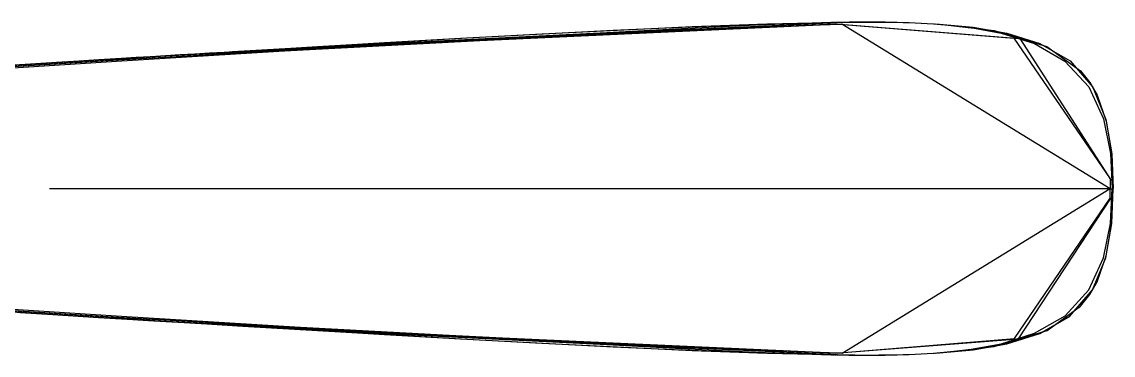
# Model space of a CAD drawing. Header units: millimetres. Extents: x 1 to 260, y 2 to 123.
# Drawn here: x 134.06 to 180.97, y 15.55 to 29.86 of the extents above; entities that cross this region are included whole.
import ezdxf

# ---------------------------------------------------------------- set-up
doc = ezdxf.new("R2010")
doc.units = ezdxf.units.MM
doc.layers.add('可见轮廓', color=7, linetype='Continuous')
doc.layers.add('隐藏线', color=5, linetype='Continuous')

msp = doc.modelspace()

# ---------------------------------------------------------------- linework, layer by layer
at = {"layer": '可见轮廓'}
for p, q in [((153.755, 29.067), (169.309, 29.777)), ((153.86, 29.137), (169.427, 29.853)), ((159.479, 29.501), (162.764, 29.652)), ((159.645, 29.509), (162.874, 29.656)), ((161.484, 29.503), (169.24, 29.763)), ((162.764, 29.652), (166.053, 29.779)), ((162.874, 29.656), (166.107, 29.781)), ((166.107, 29.781), (169.344, 29.85)), ((169.089, 29.847), (169.121, 29.847)), ((169.1, 29.848), (169.618, 29.855)), ((169.185, 29.848), (169.217, 29.849)), ((169.217, 29.849), (169.249, 29.849)), ((169.24, 29.763), (176.953, 29.151)), ((169.281, 29.849), (169.312, 29.85)), ((169.309, 29.777), (180.842, 22.707)), ((169.312, 29.85), (169.344, 29.85)), ((169.344, 29.85), (169.865, 29.854)), ((169.618, 29.855), (170.137, 29.86)), ((169.865, 29.854), (170.385, 29.854)), ((170.137, 29.86), (170.655, 29.861)), ((170.385, 29.854), (170.905, 29.852)), ((170.655, 29.861), (171.173, 29.857)), ((170.905, 29.852), (171.424, 29.845)), ((171.173, 29.857), (171.691, 29.847)), ((171.424, 29.845), (171.943, 29.833)), ((171.691, 29.847), (172.208, 29.831)), ((171.943, 29.833), (172.462, 29.816)), ((172.208, 29.831), (172.725, 29.809)), ((172.462, 29.816), (172.981, 29.792)), ((172.725, 29.809), (173.241, 29.778)), ((172.981, 29.792), (173.499, 29.761)), ((173.288, 29.775), (173.304, 29.774)), ((173.304, 29.774), (173.32, 29.773)), ((173.4, 29.767), (173.417, 29.766)), ((173.417, 29.766), (173.433, 29.765)), ((173.499, 29.761), (173.499, 29.761)), ((173.504, 29.76), (174.956, 29.628)), ((173.504, 29.76), (175.859, 29.491)), ((174.956, 29.628), (176.401, 29.379)), ((138.391, 28.306), (153.86, 29.137)), ((146.045, 28.655), (153.753, 29.104)), ((149.649, 28.971), (152.921, 29.156)), ((149.982, 28.99), (153.199, 29.172)), ((152.921, 29.156), (156.198, 29.334)), ((153.199, 29.172), (156.42, 29.346)), ((153.753, 29.104), (161.484, 29.503)), ((156.198, 29.334), (159.479, 29.501)), ((156.42, 29.346), (159.645, 29.509)), ((175.859, 29.491), (178.126, 28.799)), ((176.401, 29.379), (177.825, 28.934)), ((176.953, 29.151), (180.89, 23.045)), ((138.3, 28.241), (153.755, 29.067)), ((138.367, 28.181), (146.045, 28.655)), ((143.121, 28.583), (146.382, 28.779)), ((143.562, 28.609), (146.77, 28.802)), ((146.382, 28.779), (149.649, 28.971)), ((146.77, 28.802), (149.982, 28.99)), ((177.825, 28.934), (179.117, 28.185)), ((178.126, 28.799), (179.571, 27.76)), ((122.929, 27.248), (138.3, 28.241)), ((130.719, 27.7), (138.367, 28.181)), ((135.425, 28.12), (137.38, 28.243)), ((135.619, 28.117), (137.601, 28.242)), ((135.782, 28.142), (137.065, 28.223)), ((137.065, 28.223), (138.349, 28.303)), ((137.38, 28.243), (139.336, 28.364)), ((137.601, 28.242), (139.586, 28.365)), ((139.336, 28.364), (141.294, 28.48)), ((139.586, 28.365), (141.573, 28.488)), ((141.294, 28.48), (143.254, 28.591)), ((141.573, 28.488), (143.562, 28.609)), ((143.292, 28.594), (143.312, 28.595)), ((143.312, 28.595), (143.331, 28.596)), ((143.389, 28.599), (143.409, 28.6)), ((143.409, 28.6), (143.428, 28.601)), ((143.485, 28.605), (143.504, 28.606)), ((143.504, 28.606), (143.524, 28.607)), ((143.543, 28.608), (143.562, 28.609)), ((179.117, 28.185), (180.092, 27.057)), ((133.09, 27.97), (134.437, 28.057)), ((133.472, 27.995), (135.425, 28.12)), ((133.639, 27.993), (135.619, 28.117)), ((134.437, 28.057), (135.782, 28.142)), ((179.571, 27.76), (179.961, 27.263)), ((179.961, 27.263), (180.277, 26.717)), ((180.092, 27.057), (180.657, 25.671)), ((180.277, 26.717), (180.675, 25.604)), ((180.657, 25.671), (180.907, 24.202)), ((180.675, 25.604), (180.91, 24.165)), ((180.907, 24.202), (180.97, 22.707)), ((180.837, 23.117), (180.838, 23.066)), ((180.838, 23.066), (180.839, 23.015)), ((180.839, 23.015), (180.84, 22.964)), ((135.258, 22.707), (150.081, 22.707)), ((150.081, 22.707), (165.227, 22.707)), ((165.227, 22.707), (180.842, 22.707)), ((169.327, 15.638), (180.842, 22.707)), ((180.84, 22.964), (180.841, 22.912)), ((180.841, 22.912), (180.841, 22.861)), ((180.841, 22.861), (180.841, 22.81)), ((180.841, 22.81), (180.842, 22.758)), ((180.841, 22.605), (180.842, 22.656)), ((180.841, 22.554), (180.841, 22.605)), ((180.841, 22.503), (180.841, 22.554)), ((180.842, 22.758), (180.842, 22.707)), ((180.842, 22.656), (180.842, 22.707)), ((180.892, 22.658), (180.892, 22.707)), ((180.907, 21.211), (180.97, 22.707)), ((180.915, 22.707), (180.923, 22.707)), ((180.97, 22.707), (180.97, 22.707)), ((176.9, 16.248), (180.888, 22.306)), ((180.837, 22.299), (180.838, 22.35)), ((180.838, 22.35), (180.839, 22.401)), ((180.839, 22.401), (180.84, 22.452)), ((180.84, 22.452), (180.841, 22.503)), ((180.655, 19.734), (180.907, 21.211)), ((180.675, 19.811), (180.91, 21.25)), ((180.088, 18.351), (180.655, 19.734)), ((180.277, 18.698), (180.675, 19.811)), ((179.112, 17.225), (180.088, 18.351)), ((179.961, 18.152), (180.277, 18.698)), ((122.939, 18.166), (138.313, 17.173)), ((179.571, 17.656), (179.961, 18.152)), ((130.712, 17.715), (138.351, 17.234)), ((133.441, 17.422), (135.401, 17.296)), ((133.639, 17.422), (135.619, 17.297)), ((133.995, 17.386), (136.093, 17.253)), ((178.127, 16.616), (179.571, 17.656)), ((135.401, 17.296), (137.361, 17.173)), ((135.619, 17.297), (137.601, 17.173)), ((136.093, 17.253), (137.913, 17.138)), ((137.361, 17.173), (139.323, 17.052)), ((137.601, 17.173), (139.586, 17.05)), ((137.913, 17.138), (139.734, 17.027)), ((138.313, 17.173), (153.77, 16.347)), ((138.351, 17.234), (146.022, 16.761)), ((138.402, 17.108), (153.873, 16.277)), ((139.323, 17.052), (141.287, 16.935)), ((139.586, 17.05), (141.573, 16.927)), ((139.734, 17.027), (141.557, 16.92)), ((141.287, 16.935), (143.254, 16.823)), ((141.557, 16.92), (143.381, 16.816)), ((141.573, 16.927), (143.562, 16.805)), ((177.82, 16.479), (179.112, 17.225)), ((143.121, 16.832), (146.382, 16.636)), ((143.254, 16.823), (143.273, 16.822)), ((143.312, 16.82), (143.331, 16.819)), ((143.331, 16.819), (143.35, 16.818)), ((143.409, 16.814), (143.428, 16.813)), ((143.428, 16.813), (143.447, 16.812)), ((143.504, 16.809), (143.524, 16.808)), ((143.524, 16.808), (143.543, 16.806)), ((143.562, 16.805), (146.77, 16.612)), ((146.022, 16.761), (153.722, 16.312)), ((146.382, 16.636), (149.649, 16.444)), ((146.77, 16.612), (149.982, 16.425)), ((149.649, 16.444), (152.921, 16.258)), ((149.982, 16.425), (153.199, 16.243)), ((175.86, 15.924), (178.127, 16.616)), ((176.398, 16.035), (177.82, 16.479)), ((152.921, 16.258), (156.198, 16.081)), ((153.199, 16.243), (156.42, 16.069)), ((153.722, 16.312), (161.446, 15.913)), ((153.77, 16.347), (169.327, 15.638)), ((153.873, 16.277), (169.443, 15.562)), ((156.198, 16.081), (159.479, 15.914)), ((156.42, 16.069), (159.645, 15.906)), ((169.194, 15.652), (176.9, 16.248)), ((174.955, 15.787), (176.398, 16.035)), ((159.479, 15.914), (162.764, 15.763)), ((159.645, 15.906), (162.874, 15.758)), ((161.446, 15.913), (169.194, 15.652)), ((162.764, 15.763), (166.053, 15.636)), ((162.874, 15.758), (166.107, 15.634)), ((166.107, 15.634), (169.344, 15.565)), ((169.093, 15.567), (169.613, 15.559)), ((169.342, 15.565), (169.342, 15.565)), ((169.344, 15.565), (169.865, 15.561)), ((169.613, 15.559), (170.132, 15.555)), ((169.865, 15.561), (170.385, 15.56)), ((170.132, 15.555), (170.651, 15.554)), ((170.385, 15.56), (170.905, 15.563)), ((170.651, 15.554), (171.17, 15.558)), ((170.905, 15.563), (171.424, 15.57)), ((171.17, 15.558), (171.688, 15.567)), ((171.424, 15.57), (171.943, 15.582)), ((171.688, 15.567), (172.206, 15.583)), ((171.943, 15.582), (172.462, 15.599)), ((172.206, 15.583), (172.724, 15.606)), ((172.462, 15.599), (172.981, 15.623)), ((172.724, 15.606), (173.241, 15.637)), ((172.981, 15.623), (173.499, 15.654)), ((173.241, 15.637), (173.257, 15.638)), ((173.304, 15.641), (173.32, 15.642)), ((173.32, 15.642), (173.336, 15.643)), ((173.417, 15.649), (173.433, 15.65)), ((173.504, 15.654), (175.86, 15.924)), ((173.504, 15.654), (174.955, 15.787)), ((173.504, 15.654), (173.504, 15.654))]:
    msp.add_line(p, q, dxfattribs=at)
at = {"layer": '隐藏线'}
for p, q in [((159.213, 29.407), (162.416, 29.576)), ((161.28, 29.446), (169.017, 29.772)), ((162.416, 29.576), (165.624, 29.736)), ((165.624, 29.736), (168.837, 29.843)), ((168.87, 29.843), (168.903, 29.844)), ((168.903, 29.844), (168.936, 29.845)), ((168.969, 29.845), (169.001, 29.846)), ((169.001, 29.846), (169.034, 29.846)), ((169.017, 29.772), (176.707, 29.154)), ((169.067, 29.847), (169.1, 29.848)), ((173.241, 29.778), (174.702, 29.64)), ((174.702, 29.64), (176.155, 29.382)), ((149.624, 28.929), (152.817, 29.087)), ((152.817, 29.087), (156.013, 29.243)), ((153.569, 29.058), (161.28, 29.446)), ((156.013, 29.243), (159.213, 29.407)), ((176.155, 29.382), (177.588, 28.925)), ((176.707, 29.154), (180.837, 23.117)), ((138.219, 28.236), (145.88, 28.673)), ((143.254, 28.591), (146.437, 28.764)), ((145.88, 28.673), (153.569, 29.058)), ((146.437, 28.764), (149.624, 28.929)), ((177.588, 28.925), (178.897, 28.177)), ((130.583, 27.749), (138.219, 28.236)), ((138.349, 28.303), (138.978, 28.342)), ((138.978, 28.342), (139.608, 28.38)), ((139.608, 28.38), (140.238, 28.418)), ((140.238, 28.418), (140.868, 28.455)), ((140.868, 28.455), (141.498, 28.491)), ((141.498, 28.491), (142.128, 28.528)), ((142.128, 28.528), (142.758, 28.563)), ((142.758, 28.563), (143.389, 28.599)), ((178.897, 28.177), (179.917, 27.071)), ((179.917, 27.071), (180.55, 25.7)), ((180.55, 25.7), (180.849, 24.216)), ((180.849, 24.216), (180.924, 22.707)), ((180.849, 21.204), (180.924, 22.707)), ((176.724, 16.266), (180.837, 22.299)), ((180.554, 19.728), (180.849, 21.204)), ((179.923, 18.353), (180.554, 19.728)), ((178.904, 17.243), (179.923, 18.353)), ((130.586, 17.666), (138.225, 17.178)), ((138.225, 17.178), (145.888, 16.741)), ((177.594, 16.492), (178.904, 17.243)), ((143.254, 16.823), (146.437, 16.65)), ((143.381, 16.816), (143.382, 16.816)), ((145.888, 16.741), (153.579, 16.356)), ((146.437, 16.65), (149.624, 16.486)), ((149.624, 16.486), (152.817, 16.328)), ((176.159, 16.034), (177.594, 16.492)), ((152.817, 16.328), (156.013, 16.172)), ((153.579, 16.356), (161.293, 15.968)), ((156.013, 16.172), (159.213, 16.008)), ((159.213, 16.008), (162.416, 15.839)), ((161.293, 15.968), (169.032, 15.642)), ((169.032, 15.642), (176.724, 16.266)), ((174.704, 15.775), (176.159, 16.034)), ((162.416, 15.839), (165.624, 15.679)), ((165.624, 15.679), (168.837, 15.572)), ((168.837, 15.572), (168.869, 15.571)), ((168.901, 15.571), (168.933, 15.57)), ((168.933, 15.57), (168.965, 15.57)), ((168.997, 15.569), (169.029, 15.568)), ((169.029, 15.568), (169.061, 15.568)), ((169.089, 15.568), (169.121, 15.567)), ((169.121, 15.567), (169.152, 15.567)), ((169.216, 15.566), (169.247, 15.566)), ((169.247, 15.566), (169.279, 15.565)), ((169.311, 15.565), (169.342, 15.565)), ((173.241, 15.637), (174.704, 15.775))]:
    msp.add_line(p, q, dxfattribs=at)

doc.saveas('drawing.dxf')
